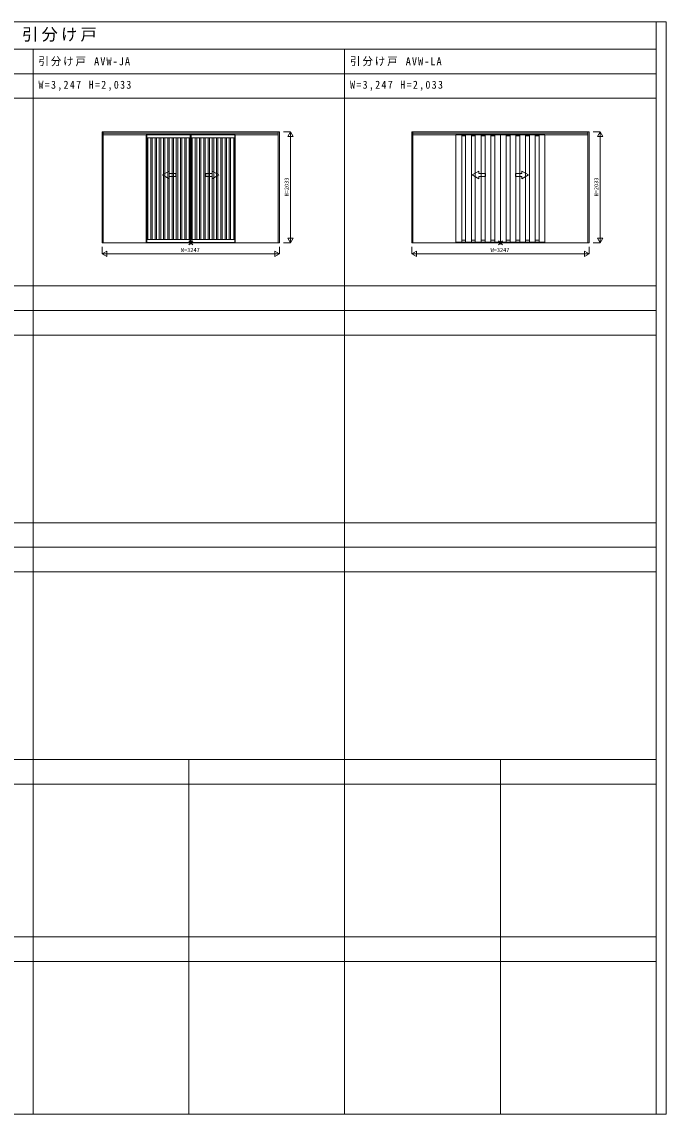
# Model space of a CAD drawing. Units: millimetres, scale not verified. Extents: x -21025 to 7656, y -14850 to 5150.
# Drawn here: x -4129 to 7656, y -14850 to 5150 of the extents above; entities that cross this region are included whole.
import ezdxf
from ezdxf.enums import TextEntityAlignment as Align

# ---------------------------------------------------------------- set-up
doc = ezdxf.new("R2010")
doc.units = ezdxf.units.MM
doc.header["$LTSCALE"] = 50
doc.linetypes.add('DASHED3', pattern=[4, 3, -1])
doc.layers.add('0-0_0', color=7, linetype='Continuous')
for name, color, linetype, lineweight in [('0-1_YKK_F1', 7, 'Continuous', 9), ('0-2_YKK_IN', 7, 'Continuous', 9), ('0-3_YKK_A1', 4, 'Continuous', 9), ('0-4_YKK_N1', 2, 'Continuous', 9)]:
    doc.layers.add(name, color=color, linetype=linetype, lineweight=lineweight)
doc.styles.add('ＭＳ ゴシック', font='')
doc.styles.get('ＭＳ ゴシック').set_extended_font_data('MS Gothic')

msp = doc.modelspace()

# ---------------------------------------------------------------- linework, layer by layer
at = {"layer": '0-1_YKK_F1'}
for p, q in [((-21025, 5150), (7656.02, 5150)), ((7475, -14850), (7475, 5150)), ((7656.02, -14850), (7656.02, 5150)), ((-21025, 4650), (7475, 4650)), ((-3925, -14850), (-3925, 4650)), ((1775, -14850), (1775, 4650)), ((-21025, 4200), (7475, 4200)), ((-21025, 3750), (7475, 3750)), ((-21025, 315), (7475, 315)), ((-21025, -135), (7475, -135)), ((-21025, -585), (7475, -585)), ((-21025, -4020), (7475, -4020)), ((-21025, -4470), (7475, -4470)), ((-21025, -4920), (7475, -4920)), ((-21025, -8355), (7475, -8355)), ((-1075, -14850), (-1075, -8355)), ((4625, -14850), (4625, -8355)), ((-21025, -8805), (7475, -8805)), ((-21025, -11602.5), (7475, -11602.5)), ((-21025, -12052.5), (7475, -12052.5)), ((-21025, -14850), (7656.02, -14850))]:
    msp.add_line(p, q, dxfattribs=at)
at = {"layer": '0-2_YKK_IN'}
for p, q in [((-1075, 1137.85), (-1004.29, 1067.15)), ((-1075, 1067.15), (-1004.29, 1137.85)), ((4589.64, 1137.85), (4660.36, 1067.15)), ((4589.64, 1067.15), (4660.36, 1137.85))]:
    msp.add_line(p, q, dxfattribs=at)
for centre in [(-1039.64, 1102.5), (4625, 1102.5)]:
    msp.add_circle(centre, 25, dxfattribs=at)
at = {"layer": '0-3_YKK_A1'}
for p, q in [((-2663.14, 3135.5), (-2663.14, 1102.5)), ((583.86, 3135.5), (-2663.14, 3135.5)), ((-2639.14, 3135.5), (-2639.14, 1102.5)), ((-2639.14, 3111.5), (559.86, 3111.5)), ((-2639.14, 3081.5), (559.86, 3081.5)), ((-1039.64, 3085.5), (-1853.64, 3085.5)), ((-1853.64, 3085.5), (-1853.64, 1102.5)), ((-1844.14, 1114.5), (-1844.14, 3085.5)), ((-1049.64, 3028.5), (-1844.14, 3028.5)), ((-1827.14, 1166.5), (-1827.14, 3028.5)), ((-1825.14, 1166.5), (-1825.14, 3028.5)), ((-1770.1, 3028.5), (-1770.1, 1166.5)), ((-1744.1, 1166.5), (-1744.1, 3028.5)), ((-1692.54, 3028.5), (-1692.54, 1166.5)), ((-1666.55, 1166.5), (-1666.55, 3028.5)), ((-1614.99, 3028.5), (-1614.99, 1166.5)), ((-1588.99, 1166.5), (-1588.99, 3028.5)), ((-1537.45, 3028.5), (-1537.45, 1166.5)), ((-1511.44, 1166.5), (-1511.44, 3028.5)), ((-1459.9, 3028.5), (-1459.9, 1166.5)), ((-1433.89, 1166.5), (-1433.89, 3028.5)), ((-1382.35, 3028.5), (-1382.35, 1166.5)), ((-1356.35, 1166.5), (-1356.35, 3028.5)), ((-1304.79, 3028.5), (-1304.79, 1166.5)), ((-1278.8, 1166.5), (-1278.8, 3028.5)), ((-1227.24, 3028.5), (-1227.24, 1166.5)), ((-1201.24, 1166.5), (-1201.24, 3028.5)), ((-1149.7, 3028.5), (-1149.7, 1166.5)), ((-1123.69, 1166.5), (-1123.69, 3028.5)), ((-1068.64, 3028.5), (-1068.64, 1166.5)), ((-1066.65, 3028.5), (-1066.65, 1166.5)), ((-1049.64, 3085.5), (-1049.64, 1114.5)), ((-1039.64, 3085.5), (-225.64, 3085.5)), ((-1039.64, 1110.5), (-1039.64, 3085.5)), ((-1039.64, 1110.5), (-1039.64, 3085.5)), ((-1030.15, 1114.5), (-1030.15, 3085.5)), ((-235.64, 3028.5), (-1030.15, 3028.5)), ((-1013.14, 1166.5), (-1013.14, 3028.5)), ((-1011.14, 1166.5), (-1011.14, 3028.5)), ((-956.1, 3028.5), (-956.1, 1166.5)), ((-930.1, 1166.5), (-930.1, 3028.5)), ((-878.55, 3028.5), (-878.55, 1166.5)), ((-852.54, 1166.5), (-852.54, 3028.5)), ((-800.99, 3028.5), (-800.99, 1166.5)), ((-774.99, 1166.5), (-774.99, 3028.5)), ((-723.45, 3028.5), (-723.45, 1166.5)), ((-697.45, 1166.5), (-697.45, 3028.5)), ((-645.89, 3028.5), (-645.89, 1166.5)), ((-619.89, 1166.5), (-619.89, 3028.5)), ((-568.35, 3028.5), (-568.35, 1166.5)), ((-542.35, 1166.5), (-542.35, 3028.5)), ((-490.8, 3028.5), (-490.8, 1166.5)), ((-464.8, 1166.5), (-464.8, 3028.5)), ((-413.24, 3028.5), (-413.24, 1166.5)), ((-387.24, 1166.5), (-387.24, 3028.5)), ((-335.7, 3028.5), (-335.7, 1166.5)), ((-309.7, 1166.5), (-309.7, 3028.5)), ((-254.64, 3028.5), (-254.64, 1166.5)), ((-252.65, 3028.5), (-252.65, 1166.5)), ((-235.64, 3085.5), (-235.64, 1114.5)), ((-225.64, 3085.5), (-225.64, 1102.5)), ((559.86, 1102.5), (559.86, 3135.5)), ((583.86, 1102.5), (583.86, 3135.5)), ((3001.5, 3135.5), (3001.5, 1102.5)), ((6248.5, 3135.5), (3001.5, 3135.5)), ((3025.5, 3135.5), (3025.5, 1102.5)), ((3025.5, 3111.5), (6224.5, 3111.5)), ((3025.5, 3081.5), (6224.5, 3081.5)), ((4625, 3085.5), (3811, 3085.5)), ((3811, 3085.5), (3811, 1102.5)), ((3916, 1114.5), (3916, 3080.5)), ((3916, 3060.5), (3988.25, 3060.5)), ((3988.25, 3080.5), (3988.25, 1114.5)), ((4093.25, 1114.5), (4093.25, 3080.5)), ((4093.25, 3060.5), (4165.5, 3060.5)), ((4165.5, 3080.5), (4165.5, 1114.5)), ((4270.5, 1114.5), (4270.5, 3080.5)), ((4270.5, 3060.5), (4342.75, 3060.5)), ((4342.75, 3080.5), (4342.75, 1114.5)), ((4447.75, 1114.5), (4447.75, 3080.5)), ((4447.75, 3060.5), (4520, 3060.5)), ((4520, 3080.5), (4520, 1114.5)), ((4625, 3085.5), (5439, 3085.5)), ((4625, 1110.5), (4625, 3085.5)), ((4625, 1110.5), (4625, 3085.5)), ((4730, 1114.5), (4730, 3080.5)), ((4730, 3060.5), (4802.25, 3060.5)), ((4802.25, 3080.5), (4802.25, 1114.5)), ((4907.25, 1114.5), (4907.25, 3080.5)), ((4907.25, 3060.5), (4979.5, 3060.5)), ((4979.5, 3080.5), (4979.5, 1114.5)), ((5084.5, 1114.5), (5084.5, 3080.5)), ((5084.5, 3060.5), (5156.75, 3060.5)), ((5156.75, 3080.5), (5156.75, 1114.5)), ((5261.75, 1114.5), (5261.75, 3080.5)), ((5261.75, 3060.5), (5334, 3060.5)), ((5334, 3080.5), (5334, 1114.5)), ((5439, 3085.5), (5439, 1102.5)), ((6224.5, 1102.5), (6224.5, 3135.5)), ((6248.5, 1102.5), (6248.5, 3135.5)), ((-1553.65, 2345.91), (-1433.65, 2415.19)), ((-1433.65, 2375.91), (-1433.65, 2415.19)), ((-645.64, 2375.91), (-645.64, 2415.19)), ((-525.64, 2345.91), (-645.64, 2415.19)), ((4110.99, 2345.91), (4230.99, 2415.19)), ((4230.99, 2375.91), (4230.99, 2415.19)), ((5019, 2375.91), (5019, 2415.19)), ((5139, 2345.91), (5019, 2415.19)), ((-1553.65, 2345.91), (-1433.65, 2276.63)), ((-1433.65, 2375.91), (-1313.65, 2375.91)), ((-1433.65, 2276.63), (-1433.65, 2315.91)), ((-1313.65, 2315.91), (-1433.65, 2315.91)), ((-1313.65, 2375.91), (-1313.65, 2315.91)), ((-765.64, 2375.91), (-765.64, 2315.91)), ((-645.64, 2375.91), (-765.64, 2375.91)), ((-765.64, 2315.91), (-645.64, 2315.91)), ((-525.64, 2345.91), (-645.64, 2276.63)), ((-645.64, 2276.63), (-645.64, 2315.91)), ((4110.99, 2345.91), (4230.99, 2276.63)), ((4230.99, 2375.91), (4351, 2375.91)), ((4230.99, 2276.63), (4230.99, 2315.91)), ((4351, 2315.91), (4230.99, 2315.91)), ((4351, 2375.91), (4351, 2315.91)), ((4899, 2375.91), (4899, 2315.91)), ((5019, 2375.91), (4899, 2375.91)), ((4899, 2315.91), (5019, 2315.91)), ((5139, 2345.91), (5019, 2276.63)), ((5019, 2276.63), (5019, 2315.91)), ((-2663.14, 1102.5), (583.86, 1102.5)), ((583.86, 1102.5), (-2663.14, 1102.5)), ((-2639.14, 1106.5), (559.86, 1106.5)), ((-1853.85, 1114.5), (-1853.85, 1111)), ((-1838.65, 1114.5), (-1853.85, 1114.5)), ((-1853.64, 1114.5), (-1838.65, 1114.5)), ((-1838.65, 1110.5), (-1853.35, 1110.5)), ((-1049.64, 1166.5), (-1844.14, 1166.5)), ((-1838.65, 1114.5), (-1838.65, 1110.5)), ((-1054.64, 1110.5), (-1838.65, 1110.5)), ((-1054.64, 1114.5), (-1054.64, 1110.5)), ((-1054.64, 1114.5), (-1039.45, 1114.5)), ((-1039.64, 1114.5), (-1054.64, 1114.5)), ((-1054.64, 1110.5), (-1039.64, 1110.5)), ((-1024.65, 1114.5), (-1039.85, 1114.5)), ((-1039.64, 1114.5), (-1024.65, 1114.5)), ((-1024.65, 1110.5), (-1039.64, 1110.5)), ((-235.64, 1166.5), (-1030.15, 1166.5)), ((-1024.65, 1114.5), (-1024.65, 1110.5)), ((-1024.65, 1110.5), (-240.64, 1110.5)), ((-240.64, 1114.5), (-240.64, 1110.5)), ((-240.64, 1114.5), (-225.45, 1114.5)), ((-225.64, 1114.5), (-240.64, 1114.5)), ((-240.64, 1110.5), (-225.95, 1110.5)), ((-225.45, 1114.5), (-225.45, 1111)), ((3001.5, 1102.5), (6248.5, 1102.5)), ((6248.5, 1102.5), (3001.5, 1102.5)), ((3025.5, 1106.5), (6224.5, 1106.5)), ((3814, 1114.5), (3816.7, 1114.5)), ((3814, 1114.5), (4625, 1114.5)), ((3816.7, 1110.5), (3814, 1110.5)), ((3816.7, 1114.5), (3816.7, 1111)), ((3816.7, 1110.5), (3816.7, 1114.5)), ((3816.7, 1111), (3816.7, 1110.5)), ((3816.7, 1110.5), (4619.3, 1110.5)), ((3916, 1150.5), (3988.25, 1150.5)), ((4093.25, 1150.5), (4165.5, 1150.5)), ((4270.5, 1150.5), (4342.75, 1150.5)), ((4447.75, 1150.5), (4520, 1150.5)), ((4619.3, 1114.5), (4619.3, 1111)), ((4623.7, 1114.5), (4619.3, 1114.5)), ((4619.3, 1110.5), (4619.3, 1114.5)), ((4628, 1114.5), (4630.7, 1114.5)), ((4628, 1114.5), (5439, 1114.5)), ((4630.7, 1110.5), (4628, 1110.5)), ((4630.7, 1110.5), (4630.7, 1114.5)), ((4630.7, 1110.5), (5433.3, 1110.5)), ((4730, 1150.5), (4802.25, 1150.5)), ((4907.25, 1150.5), (4979.5, 1150.5)), ((5084.5, 1150.5), (5156.75, 1150.5)), ((5261.75, 1150.5), (5334, 1150.5)), ((5433.3, 1114.5), (5433.3, 1111)), ((5437.7, 1114.5), (5433.3, 1114.5)), ((5433.3, 1110.5), (5433.3, 1114.5)), ((5437.7, 1110.5), (5438.7, 1110.5)), ((5438.7, 1110.5), (5438.8, 1110.51)), ((5438.8, 1110.51), (5438.89, 1110.54)), ((5438.89, 1110.54), (5438.98, 1110.58)), ((5438.98, 1110.58), (5439.05, 1110.65)), ((5439.05, 1110.65), (5439.12, 1110.72)), ((5439.12, 1110.72), (5439.16, 1110.81)), ((5439.16, 1110.81), (5439.19, 1110.9)), ((5439.19, 1110.9), (5439.2, 1111))]:
    msp.add_line(p, q, dxfattribs=at)
at = {"layer": '0-3_YKK_A1', "linetype": 'DASHED3'}
for p, q in [((3916, 3080.5), (3916, 3085.5)), ((3988.25, 3085.5), (3988.25, 3080.5)), ((4093.25, 3080.5), (4093.25, 3085.5)), ((4165.5, 3085.5), (4165.5, 3080.5)), ((4270.5, 3080.5), (4270.5, 3085.5)), ((4342.75, 3085.5), (4342.75, 3080.5)), ((4447.75, 3080.5), (4447.75, 3085.5)), ((4520, 3085.5), (4520, 3080.5)), ((4730, 3080.5), (4730, 3085.5)), ((4802.25, 3085.5), (4802.25, 3080.5)), ((4907.25, 3080.5), (4907.25, 3085.5)), ((4979.5, 3085.5), (4979.5, 3080.5)), ((5084.5, 3080.5), (5084.5, 3085.5)), ((5156.75, 3085.5), (5156.75, 3080.5)), ((5261.75, 3080.5), (5261.75, 3085.5)), ((5334, 3085.5), (5334, 3080.5)), ((3810.8, 1111), (3810.81, 1110.91)), ((3810.81, 1110.91), (3810.83, 1110.83)), ((3810.83, 1110.83), (3810.87, 1110.75)), ((3810.87, 1110.75), (3810.92, 1110.68)), ((3810.92, 1110.68), (3810.98, 1110.62)), ((3810.98, 1110.62), (3811.05, 1110.57)), ((3811, 1114.5), (3814, 1114.5)), ((3811.05, 1110.57), (3811.13, 1110.53)), ((3811.13, 1110.53), (3811.21, 1110.51)), ((3811.21, 1110.51), (3811.3, 1110.5)), ((3812.3, 1110.5), (3811.3, 1110.5)), ((3812.3, 1114.5), (3814, 1114.5)), ((3814, 1110.5), (3812.3, 1110.5)), ((4625, 1114.5), (4628, 1114.5)), ((4628, 1110.5), (4625, 1110.5)), ((4626.3, 1114.5), (4628, 1114.5))]:
    msp.add_line(p, q, dxfattribs=at)
msp.add_lwpolyline([(3810.8, 1111), (3810.8, 1114.5), (3812.3, 1114.5)], dxfattribs=at)
at = {"layer": '0-3_YKK_A1'}
for points in [[(4619.3, 1111), (4619.3, 1110.5), (4625, 1110.5)], [(4630.7, 1114.5), (4630.7, 1111), (4630.7, 1110.5)], [(5433.3, 1111), (5433.3, 1110.5), (5437.7, 1110.5)], [(5439.2, 1111), (5439.2, 1114.5), (5437.7, 1114.5)]]:
    msp.add_lwpolyline(points, dxfattribs=at)
for centre, start, end in [((-1853.35, 1111), 180, 270), ((-225.95, 1111), 270, 0)]:
    msp.add_arc(centre, 0.5, start, end, dxfattribs=at)
at = {"layer": '0-4_YKK_N1'}
for p, q in [((658.85, 3135.5), (783.86, 3135.5)), ((733.86, 3048.9), (783.86, 3135.5)), ((733.86, 3048.9), (833.86, 3048.9)), ((783.86, 3135.5), (783.86, 1102.5)), ((783.86, 3135.5), (833.86, 3048.9)), ((6323.5, 3135.5), (6448.5, 3135.5)), ((6398.5, 3048.9), (6448.5, 3135.5)), ((6398.5, 3048.9), (6498.5, 3048.9)), ((6448.5, 3135.5), (6448.5, 1102.5)), ((6448.5, 3135.5), (6498.5, 3048.9)), ((583.86, 1027.5), (583.86, 902.5)), ((658.85, 1102.5), (783.86, 1102.5)), ((733.86, 1189.1), (783.86, 1102.5)), ((733.86, 1189.1), (833.86, 1189.1)), ((783.86, 1102.5), (833.86, 1189.1)), ((6248.5, 1027.5), (6248.5, 902.5)), ((6323.5, 1102.5), (6448.5, 1102.5)), ((6398.5, 1189.1), (6448.5, 1102.5)), ((6398.5, 1189.1), (6498.5, 1189.1)), ((6448.5, 1102.5), (6498.5, 1189.1)), ((-2663.14, 902.5), (583.86, 902.5)), ((-2663.14, 902.5), (-2576.54, 852.5)), ((-2576.54, 952.5), (-2576.54, 852.5)), ((497.25, 952.5), (497.25, 852.5)), ((497.25, 952.5), (583.86, 902.5)), ((497.25, 852.5), (583.86, 902.5)), ((3001.5, 902.5), (6248.5, 902.5)), ((3001.5, 902.5), (3088.11, 852.5)), ((3088.11, 952.5), (3088.11, 852.5)), ((6161.9, 952.5), (6161.9, 852.5)), ((6161.9, 952.5), (6248.5, 902.5)), ((6161.9, 852.5), (6248.5, 902.5))]:
    msp.add_line(p, q, dxfattribs=at)
for points in [[(-2663.14, 1027.5), (-2663.14, 902.5), (-2576.54, 952.5)], [(3001.5, 1027.5), (3001.5, 902.5), (3088.11, 952.5)]]:
    msp.add_lwpolyline(points, dxfattribs=at)

# ---------------------------------------------------------------- texts
at = {"layer": '0-0_0', "color": 3, "insert": (-20541.67, 4775), "char_height": 219.9, "attachment_point": 7, "style": 'ＭＳ ゴシック'}
msp.add_mtext('\\T1.19;ＡＶＷＳＰ＿０１\\~\\~アルミインテリア建材\\~\\~スクリーンパーティション\\~\\~室内引戸\\~\\~ラウンドレール\\~\\~引分け戸', dxfattribs=at)
at = {"layer": '0-0_0', "char_height": 146.6, "attachment_point": 7, "style": 'ＭＳ ゴシック'}
for s, insert in [('\\T1.19;\\W0.95;引分け戸\\~AVW-JA', (-3825, 4337.5)), ('\\T1.19;\\W0.95;引分け戸\\~AVW-LA', (1875, 4337.5)), ('\\T1.28;\\W0.9;W=3,247\\~H=2,033', (-3825, 3887.5)), ('\\T1.28;\\W0.9;W=3,247\\~H=2,033', (1875, 3887.5))]:
    msp.add_mtext(s, dxfattribs=dict(at, insert=insert))
at = {"layer": '0-4_YKK_N1', "color": 4, "style": 'ＭＳ ゴシック'}
for p in [(771.86, 1954), (6436.5, 1954)]:
    msp.add_text('H=2033', height=73.31, rotation=90, dxfattribs=at).set_placement(p, align=Align.BOTTOM_LEFT)
for p in [(-1219.64, 914.5), (4445, 914.5)]:
    msp.add_text('W=3247', height=73.31, dxfattribs=at).set_placement(p, align=Align.BOTTOM_LEFT)

doc.saveas('drawing.dxf')
